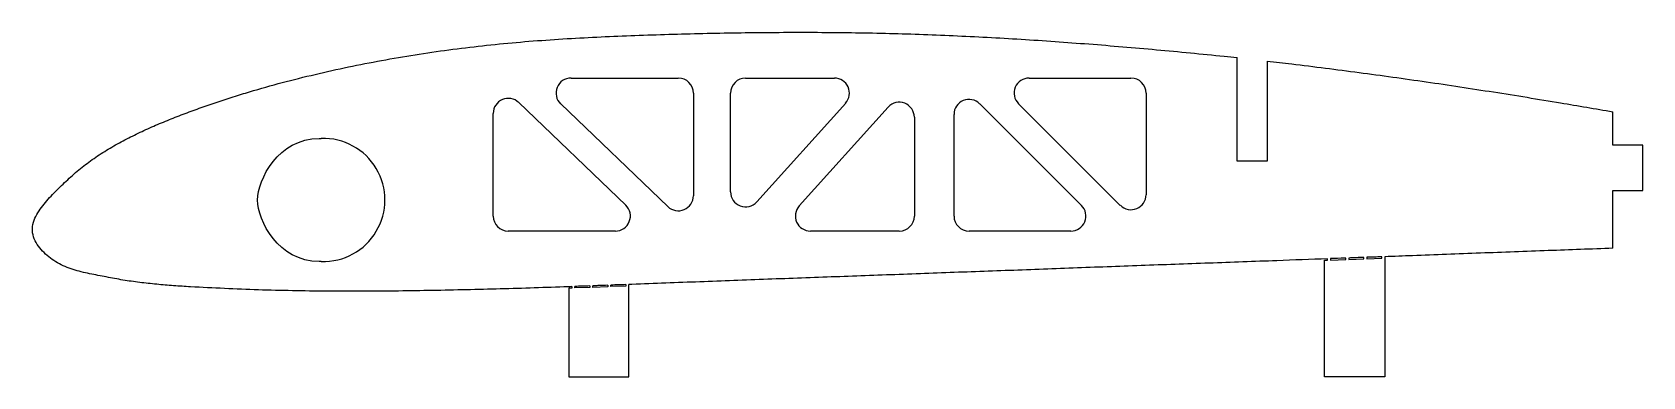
# Model space of a CAD drawing. Header units: millimetres. Extents: x 45 to 152, y -10 to 13.
import ezdxf

# ---------------------------------------------------------------- set-up
doc = ezdxf.new("R2010")
doc.units = ezdxf.units.MM

msp = doc.modelspace()

# ---------------------------------------------------------------- linework, layer by layer
at = {"color": 7, "linetype": 'Continuous', "lineweight": 25}
for p, q in [((125.32, 4.37), (125.32, 11.26)), ((127.32, 11.03), (127.32, 4.37)), ((80.98, 9.9), (88.12, 9.9)), ((92.6, 9.9), (98.51, 9.9)), ((111.47, 9.9), (118.25, 9.9)), ((89.12, 8.9), (89.12, 2.06)), ((91.6, 2.32), (91.6, 8.9)), ((119.25, 8.9), (119.25, 2.13)), ((75.8, 0.71), (75.8, 7.55)), ((77.5, 8.28), (84.63, 1.43)), ((87.42, 1.34), (80.29, 8.18)), ((99.26, 8.23), (93.34, 1.65)), ((96.17, 1.38), (102.09, 7.96)), ((108.18, 8.19), (114.95, 1.42)), ((117.54, 1.42), (110.77, 8.19)), ((150.32, 5.42), (150.32, 7.66)), ((103.83, 7.29), (103.83, 0.71)), ((106.47, 0.71), (106.47, 7.48)), ((152.32, 5.42), (150.32, 5.42)), ((152.32, 2.42), (152.32, 5.42)), ((127.32, 4.37), (125.32, 4.37)), ((150.32, 2.42), (152.32, 2.42)), ((150.32, -1.44), (150.32, 2.42)), ((83.93, -0.29), (76.8, -0.29)), ((102.83, -0.29), (96.91, -0.29)), ((114.25, -0.29), (107.47, -0.29)), ((131.34, -2.24), (131.34, -2.14)), ((131.54, -2.13), (131.54, -2.23)), ((132.54, -2.19), (132.54, -2.09)), ((132.74, -2.09), (132.74, -2.18)), ((133.74, -2.15), (133.74, -2.05)), ((133.94, -2.04), (133.94, -2.14)), ((133.94, -2.14), (134.94, -2.1)), ((134.94, -2.1), (134.94, -2.01)), ((135.14, -2), (135.14, -10)), ((131.14, -10), (131.14, -2.24)), ((131.14, -2.24), (131.34, -2.24)), ((131.54, -2.23), (132.54, -2.19)), ((132.74, -2.18), (133.74, -2.15)), ((81.03, -4.09), (80.83, -4.1)), ((80.83, -4.1), (80.83, -10)), ((81.03, -3.99), (81.03, -4.09)), ((81.23, -4.08), (81.23, -3.98)), ((82.23, -4.05), (81.23, -4.08)), ((82.23, -3.95), (82.23, -4.05)), ((82.43, -4.04), (82.43, -3.94)), ((83.43, -4), (82.43, -4.04)), ((83.43, -3.9), (83.43, -4)), ((83.63, -3.99), (83.63, -3.89)), ((84.63, -3.96), (83.63, -3.99)), ((84.63, -3.86), (84.63, -3.96)), ((84.83, -10), (84.83, -3.85)), ((80.83, -10), (84.83, -10)), ((135.14, -10), (131.14, -10))]:
    msp.add_line(p, q, dxfattribs=at)
for centre, radius, start, end in [((80.98, 8.9), 1, 90, 226.1873), ((88.12, 8.9), 1, 0, 90), ((92.6, 8.9), 1, 90, 180), ((98.51, 8.9), 1, 318.0295, 90), ((111.47, 8.9), 1, 90, 225), ((118.25, 8.9), 1, 0, 90), ((76.8, 7.55), 1, 46.1873, 180), ((102.83, 7.29), 1, 360, 138.0295), ((107.47, 7.48), 1, 45, 180), ((64.49, 1.78), 4.1, 268.1337, 91.8663), ((92.6, 2.32), 1, 180, 318.0295), ((83.93, 0.71), 1, 270, 46.1873), ((88.12, 2.06), 1, 226.1873, 0), ((96.91, 0.71), 1, 138.0295, 270), ((114.25, 0.71), 1, 270, 45), ((118.25, 2.13), 1, 225, 0), ((76.8, 0.71), 1, 180, 270), ((102.83, 0.71), 1, 270, 0), ((107.47, 0.71), 1, 180, 270)]:
    msp.add_arc(centre, radius, start, end, dxfattribs=at)
for points, knots in [([(81.03, -3.99), (80.86, -4), (79.93, -4.03), (78.25, -4.09), (75.99, -4.16), (73.73, -4.21), (71.47, -4.26), (69.21, -4.29), (66.95, -4.31), (64.69, -4.3), (62.43, -4.27), (60.17, -4.22), (57.91, -4.12), (56.03, -4.03), (54.52, -3.94), (53.4, -3.84), (52.27, -3.72), (51.15, -3.56), (50.23, -3.39), (49.49, -3.24), (48.75, -3.1), (47.83, -2.88), (46.95, -2.52), (46.33, -2.1), (45.89, -1.74), (45.52, -1.31), (45.23, -0.82), (45.09, -0.27), (45.17, 0.3), (45.41, 0.82), (45.72, 1.29), (46.08, 1.73), (46.46, 2.14), (46.86, 2.54), (47.27, 2.94), (47.68, 3.32), (48.1, 3.7), (48.54, 4.05), (49.15, 4.5), (49.93, 5.03), (50.91, 5.59), (51.91, 6.11), (52.94, 6.59), (53.98, 7.03), (55.03, 7.45), (56.09, 7.84), (57.16, 8.21), (58.23, 8.57), (59.67, 9.02), (61.48, 9.54), (63.67, 10.09), (65.88, 10.59), (68.09, 11.03), (70.32, 11.42), (72.56, 11.75), (74.8, 12.03), (77.05, 12.26), (80.06, 12.5), (83.82, 12.7), (88.34, 12.85), (92.86, 12.94), (97.38, 12.96), (101.9, 12.9), (106.42, 12.74), (110.94, 12.5), (115.45, 12.18), (119.95, 11.8), (123.24, 11.48), (125.03, 11.29), (125.32, 11.26)], [0.3667156, 0.3667156, 0.3667156, 0.3667156, 0.3685193, 0.3763154, 0.3841115, 0.3919075, 0.3997036, 0.4074996, 0.4152957, 0.4230917, 0.4308878, 0.4386839, 0.4464799, 0.454276, 0.458174, 0.462072, 0.4659701, 0.4698681, 0.4737661, 0.4757151, 0.4776641, 0.4815622, 0.4854602, 0.4874092, 0.4893582, 0.4913072, 0.4932563, 0.4952053, 0.4971543, 0.4991033, 0.5010523, 0.5030013, 0.5049503, 0.5068994, 0.5088484, 0.5107974, 0.5127464, 0.5146954, 0.5166444, 0.5205425, 0.5244405, 0.5283385, 0.5322365, 0.5361346, 0.5400326, 0.5439306, 0.5478287, 0.5517267, 0.5556247, 0.5634208, 0.5712168, 0.5790129, 0.5868089, 0.594605, 0.6024011, 0.6101971, 0.6179932, 0.6257892, 0.6413814, 0.6569735, 0.6725656, 0.6881577, 0.7037498, 0.7193419, 0.734934, 0.7505262, 0.7661183, 0.7817104, 0.7847081, 0.7847081, 0.7847081, 0.7847081]), ([(127.32, 11.03), (127.86, 10.97), (129.9, 10.73), (133.43, 10.28), (137.91, 9.66), (142.38, 8.98), (146.52, 8.31), (149.16, 7.86), (150.32, 7.66)], [0.79164773, 0.79164773, 0.79164773, 0.79164773, 0.7973025, 0.81289462, 0.82848673, 0.84407885, 0.85967096, 0.87182066, 0.87182066, 0.87182066, 0.87182066]), ([(64.22, -2.32), (61.49, -2.32), (60.12, 0.41), (60.12, 3.14), (61.49, 5.88), (64.22, 5.88)], [0, 0, 0, 0, 0.5, 0.5, 1, 1, 1, 1]), ([(131.34, -2.14), (130.21, -2.18), (127.58, -2.28), (123.44, -2.43), (118.92, -2.59), (114.4, -2.76), (109.88, -2.93), (105.36, -3.09), (100.84, -3.26), (96.33, -3.42), (91.81, -3.59), (88.04, -3.73), (85.72, -3.82), (84.9, -3.85), (84.83, -3.85)], [0.1931222, 0.1931222, 0.1931222, 0.1931222, 0.2048021, 0.2203942, 0.2359864, 0.2515785, 0.2671706, 0.2827627, 0.2983548, 0.3139469, 0.329539, 0.3451312, 0.3529272, 0.3536117, 0.3536117, 0.3536117, 0.3536117]), ([(132.54, -2.09), (132.52, -2.09), (132.18, -2.11), (131.85, -2.12), (131.54, -2.13)], [0.188984167, 0.188984167, 0.188984167, 0.188984167, 0.189210012, 0.192432555, 0.192432555, 0.192432555, 0.192432555]), ([(150.32, -1.44), (148.89, -1.49), (145.95, -1.6), (141.51, -1.76), (137.88, -1.9), (135.76, -1.98), (135.14, -2)], [0.12764227, 0.12764227, 0.12764227, 0.12764227, 0.14243367, 0.15802578, 0.1736179, 0.18001836, 0.18001836, 0.18001836, 0.18001836]), ([(83.43, -3.9), (83.21, -3.91), (82.88, -3.92), (82.55, -3.94), (82.43, -3.94)], [0.358439473, 0.358439473, 0.358439473, 0.358439473, 0.360723279, 0.361887859, 0.361887859, 0.361887859, 0.361887859])]:
    msp.add_open_spline(points, degree=3, knots=knots, dxfattribs=at)
for points in [[(64.22, 5.88), (64.24, 5.88), (64.29, 5.88), (64.33, 5.87), (64.35, 5.87)], [(133.74, -2.05), (133.41, -2.06), (133.07, -2.07), (132.74, -2.09)], [(134.94, -2.01), (134.61, -2.02), (134.27, -2.03), (133.94, -2.04)], [(64.35, -2.32), (64.33, -2.32), (64.29, -2.32), (64.24, -2.32), (64.22, -2.32)], [(82.23, -3.95), (81.9, -3.96), (81.57, -3.97), (81.23, -3.98)], [(84.63, -3.86), (84.3, -3.87), (83.97, -3.88), (83.63, -3.89)]]:
    msp.add_open_spline(points, degree=3, dxfattribs=at)

doc.saveas('drawing.dxf')
